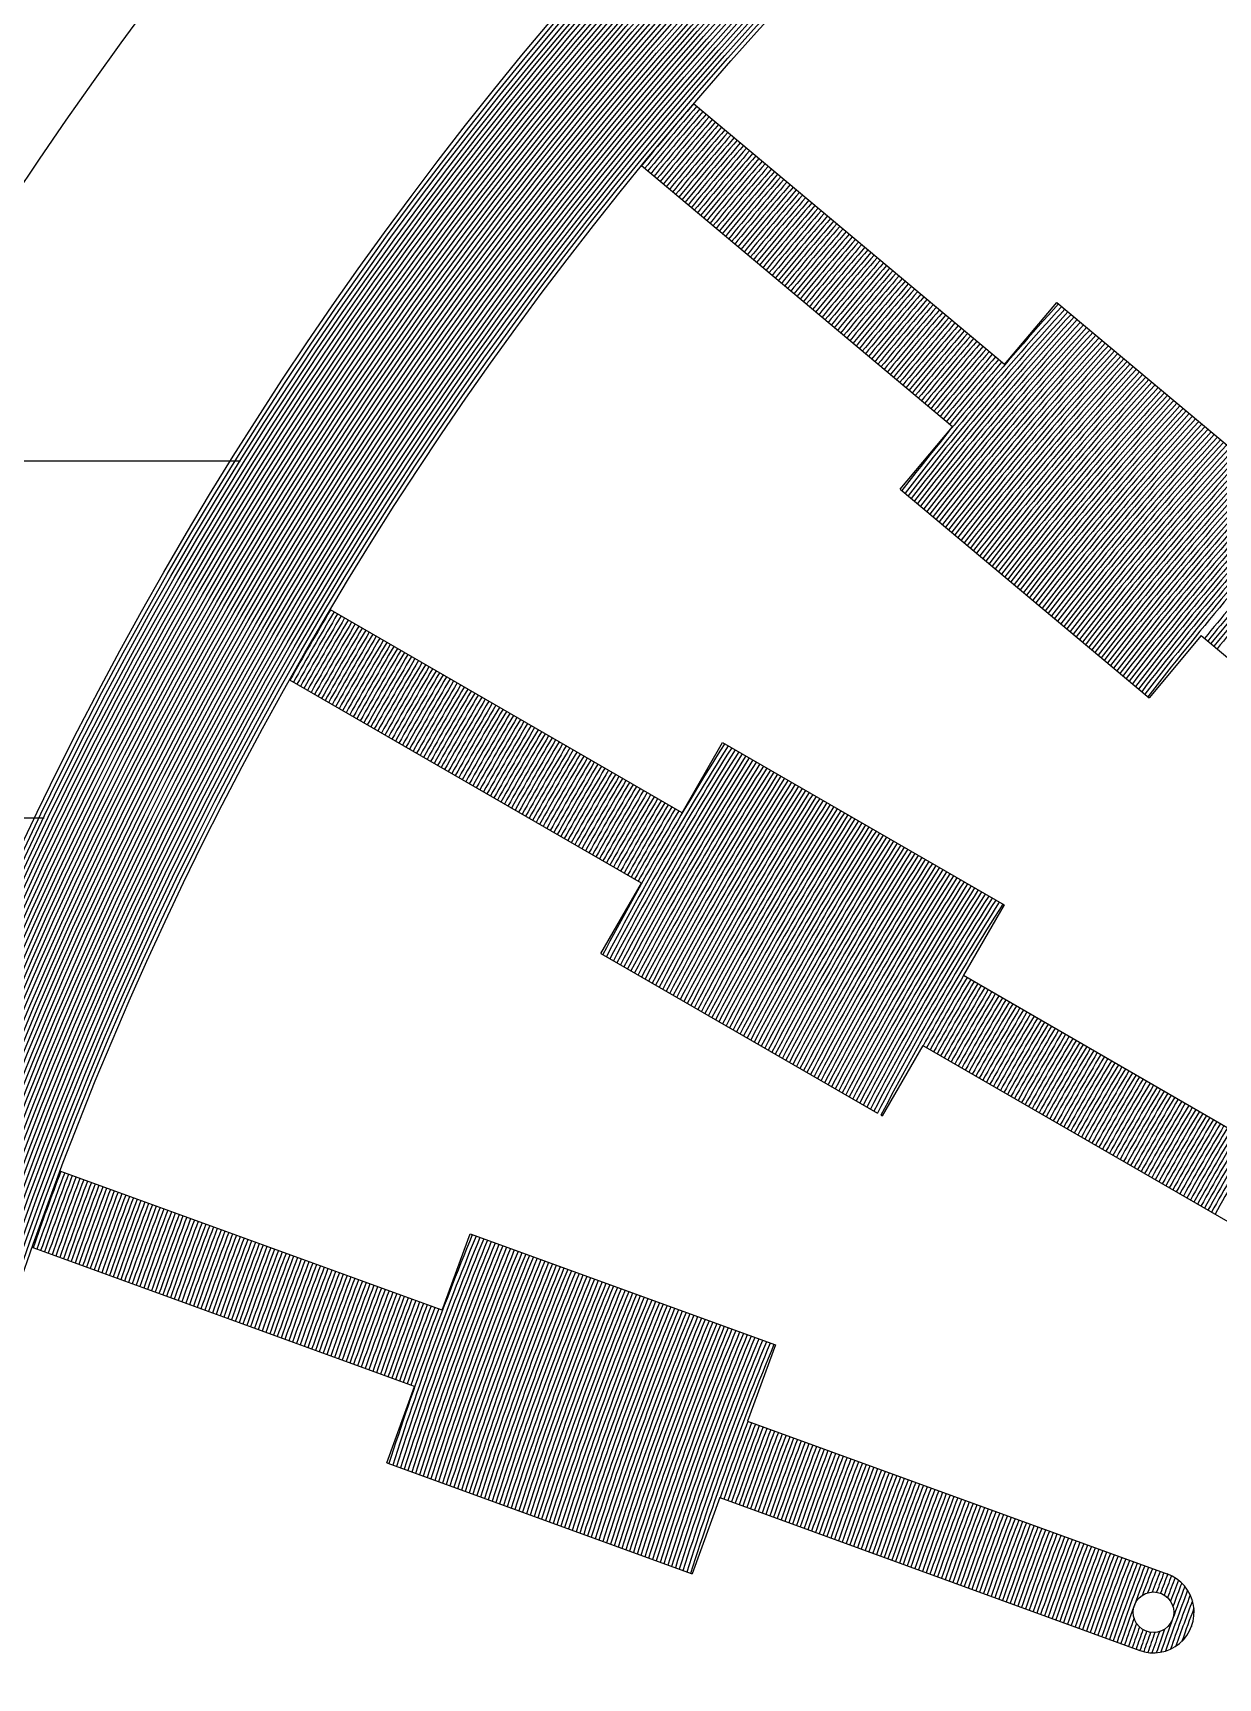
# Model space of a CAD drawing. Header units: millimetres. Extents: x 0 to 2404, y 0 to 1600.
# Drawn here: x 2312.82 to 2327.41, y 1494.01 to 1514.26 of the extents above; entities that cross this region are included whole.
import ezdxf

# ---------------------------------------------------------------- set-up
doc = ezdxf.new("R2010")
doc.units = ezdxf.units.MM

msp = doc.modelspace()

# ---------------------------------------------------------------- linework, layer by layer
for p, q in [((2324.779, 1510.181), (2320.951, 1513.393)), ((2324.136, 1509.415), (2320.308, 1512.627)), ((2324.779, 1510.181), (2325.422, 1510.947)), ((2325.422, 1510.947), (2328.486, 1508.376)), ((2323.493, 1508.649), (2324.136, 1509.415)), ((2323.493, 1508.649), (2326.558, 1506.078)), ((2320.808, 1504.662), (2316.481, 1507.161)), ((2327.2, 1506.844), (2326.558, 1506.078)), ((2327.2, 1506.844), (2331.417, 1503.306)), ((2320.308, 1503.796), (2315.981, 1506.295)), ((2320.808, 1504.662), (2321.308, 1505.528)), ((2321.308, 1505.528), (2324.772, 1503.528)), ((2319.808, 1502.93), (2320.308, 1503.796)), ((2324.772, 1503.528), (2324.272, 1502.662)), ((2319.808, 1502.93), (2323.214, 1500.964)), ((2324.272, 1502.662), (2330.339, 1499.16)), ((2323.772, 1501.796), (2323.272, 1500.93)), ((2323.772, 1501.796), (2329.839, 1498.294)), ((2323.257, 1500.939), (2323.272, 1500.93)), ((2317.856, 1498.538), (2313.161, 1500.247)), ((2317.856, 1498.538), (2318.198, 1499.478)), ((2318.198, 1499.478), (2321.957, 1498.11)), ((2317.514, 1497.598), (2312.819, 1499.307)), ((2321.957, 1498.11), (2321.615, 1497.17)), ((2317.172, 1496.659), (2317.514, 1497.598)), ((2321.615, 1497.17), (2326.787, 1495.287)), ((2317.172, 1496.659), (2320.931, 1495.291)), ((2321.273, 1496.23), (2320.931, 1495.291)), ((2321.273, 1496.23), (2326.445, 1494.348))]:
    msp.add_line(p, q)
at = {"linetype": 'Continuous'}
for p, q in [((2310.618, 1508.997), (2315.373, 1508.997)), ((2312.956, 1504.598), (2308.45, 1504.598))]:
    msp.add_line(p, q, dxfattribs=at)
for centre, radius in [((2354.333, 1484.729), 46), ((2354.333, 1484.729), 45.95), ((2354.333, 1484.729), 45.9), ((2354.333, 1484.729), 45.85), ((2354.333, 1484.729), 45.8), ((2354.333, 1484.729), 45.75), ((2354.333, 1484.729), 45.7), ((2354.333, 1484.729), 45.65), ((2354.333, 1484.729), 45.6), ((2354.333, 1484.729), 45.55), ((2354.333, 1484.729), 45.5), ((2354.333, 1484.729), 45.45), ((2354.333, 1484.729), 45.4), ((2354.333, 1484.729), 45.35), ((2354.333, 1484.729), 45.3), ((2354.333, 1484.729), 45.25), ((2354.333, 1484.729), 45.2), ((2354.333, 1484.729), 45.15), ((2354.333, 1484.729), 45.1), ((2354.333, 1484.729), 45.05), ((2354.333, 1484.729), 45), ((2354.333, 1484.729), 44.95), ((2354.333, 1484.729), 44.9), ((2354.333, 1484.729), 44.85), ((2354.333, 1484.729), 44.8), ((2354.333, 1484.729), 44.75), ((2354.333, 1484.729), 44.7), ((2354.333, 1484.729), 44.65), ((2354.333, 1484.729), 44.6), ((2354.333, 1484.729), 44.55), ((2354.333, 1484.729), 44.5), ((2354.333, 1484.729), 44.45), ((2354.333, 1484.729), 44.4), ((2354.333, 1484.729), 44.35), ((2354.333, 1484.729), 44.3), ((2354.333, 1484.729), 44.25), ((2354.333, 1484.729), 44.2), ((2354.333, 1484.729), 44.15), ((2354.333, 1484.729), 44.1), ((2354.333, 1484.729), 44.05), ((2354.333, 1484.729), 44), ((2354.333, 1484.729), 28), ((2354.333, 1484.729), 27.95), ((2354.333, 1484.729), 27.9), ((2354.333, 1484.729), 27.85), ((2354.333, 1484.729), 27.8), ((2354.333, 1484.729), 27.75), ((2354.333, 1484.729), 27.7), ((2354.333, 1484.729), 27.65), ((2354.333, 1484.729), 27.6), ((2354.333, 1484.729), 27.55), ((2354.333, 1484.729), 27.5), ((2354.333, 1484.729), 27.45), ((2354.333, 1484.729), 27.4), ((2354.333, 1484.729), 27.35), ((2354.333, 1484.729), 27.3), ((2354.333, 1484.729), 27.25), ((2354.333, 1484.729), 27.2), ((2354.333, 1484.729), 27.15), ((2354.333, 1484.729), 27.1), ((2354.333, 1484.729), 27.05), ((2354.333, 1484.729), 27), ((2354.333, 1484.729), 26.95), ((2326.612, 1494.819), 0.25)]:
    msp.add_circle(centre, radius)
for centre, radius, start, end in [((2354.333, 1484.729), 50, 95.7392, 84.2608), ((2354.333, 1484.729), 44, 139.3467, 140.6533), ((2354.333, 1484.729), 43.95, 139.3467, 140.6533), ((2354.333, 1484.729), 43.9, 139.3467, 140.6533), ((2354.333, 1484.729), 43.85, 139.3467, 140.6533), ((2354.333, 1484.729), 43.8, 139.3459, 140.6541), ((2354.333, 1484.729), 43.75, 139.3452, 140.6548), ((2354.333, 1484.729), 43.7, 139.3437, 140.6563), ((2354.333, 1484.729), 43.65, 139.3437, 140.6563), ((2354.333, 1484.729), 43.6, 139.3429, 140.6571), ((2354.333, 1484.729), 43.55, 139.3422, 140.6578), ((2354.333, 1484.729), 43.5, 139.3414, 140.6586), ((2354.333, 1484.729), 43.45, 139.3407, 140.6593), ((2354.333, 1484.729), 43.4, 139.3399, 140.6601), ((2354.333, 1484.729), 43.35, 139.3391, 140.6609), ((2354.333, 1484.729), 43.3, 139.3384, 140.6616), ((2354.333, 1484.729), 43.25, 139.3376, 140.6624), ((2354.333, 1484.729), 43.2, 139.3368, 140.6632), ((2354.333, 1484.729), 43.15, 139.3361, 140.6639), ((2354.333, 1484.729), 43.1, 139.3353, 140.6647), ((2354.333, 1484.729), 43.05, 139.3345, 140.6655), ((2354.333, 1484.729), 43, 139.3338, 140.6662), ((2354.333, 1484.729), 42.95, 139.333, 140.667), ((2354.333, 1484.729), 42.9, 139.3322, 140.6678), ((2354.333, 1484.729), 42.85, 139.3314, 140.6686), ((2354.333, 1484.729), 42.8, 139.3306, 140.6694), ((2354.333, 1484.729), 42.75, 139.3299, 140.6701), ((2354.333, 1484.729), 42.7, 139.3291, 140.6709), ((2354.333, 1484.729), 42.65, 139.3283, 140.6717), ((2354.333, 1484.729), 42.6, 139.3275, 140.6725), ((2354.333, 1484.729), 42.55, 139.3267, 140.6733), ((2354.333, 1484.729), 42.5, 139.3259, 140.6741), ((2354.333, 1484.729), 42.45, 139.3251, 140.6749), ((2354.333, 1484.729), 42.4, 139.3243, 140.6757), ((2354.333, 1484.729), 42.35, 139.3235, 140.6765), ((2354.333, 1484.729), 42.3, 139.3227, 140.6773), ((2354.333, 1484.729), 42.25, 139.3219, 140.6781), ((2354.333, 1484.729), 42.2, 139.3211, 140.6789), ((2354.333, 1484.729), 42.15, 139.3203, 140.6797), ((2354.333, 1484.729), 42.1, 139.3195, 140.6805), ((2354.333, 1484.729), 42.05, 139.3187, 140.6813), ((2354.333, 1484.729), 42, 139.3179, 140.6821), ((2354.333, 1484.729), 41.95, 139.3171, 140.6829), ((2354.333, 1484.729), 41.9, 139.3163, 140.6837), ((2354.333, 1484.729), 41.85, 139.3154, 140.6846), ((2354.333, 1484.729), 41.8, 139.3146, 140.6854), ((2354.333, 1484.729), 41.75, 139.3138, 140.6862), ((2354.333, 1484.729), 41.7, 139.313, 140.687), ((2354.333, 1484.729), 41.65, 139.3122, 140.6878), ((2354.333, 1484.729), 41.6, 139.3113, 140.6887), ((2354.333, 1484.729), 41.55, 139.3105, 140.6895), ((2354.333, 1484.729), 41.5, 139.3097, 140.6903), ((2354.333, 1484.729), 41.45, 139.3088, 140.6912), ((2354.333, 1484.729), 41.4, 139.308, 140.692), ((2354.333, 1484.729), 41.35, 139.3072, 140.6928), ((2354.333, 1484.729), 41.3, 139.3063, 140.6937), ((2354.333, 1484.729), 41.25, 139.3055, 140.6945), ((2354.333, 1484.729), 41.2, 139.3046, 140.6954), ((2354.333, 1484.729), 41.15, 139.3038, 140.6962), ((2354.333, 1484.729), 41.1, 139.303, 140.697), ((2354.333, 1484.729), 41.05, 139.3021, 140.6979), ((2354.333, 1484.729), 41, 139.3013, 140.6987), ((2354.333, 1484.729), 40.95, 139.3004, 140.6996), ((2354.333, 1484.729), 40.9, 139.2995, 140.7005), ((2354.333, 1484.729), 40.85, 139.2987, 140.7013), ((2354.333, 1484.729), 40.8, 139.2978, 140.7022), ((2354.333, 1484.729), 40.75, 139.297, 140.703), ((2354.333, 1484.729), 40.7, 139.2961, 140.7039), ((2354.333, 1484.729), 40.65, 139.2952, 140.7048), ((2354.333, 1484.729), 40.6, 139.2944, 140.7056), ((2354.333, 1484.729), 40.55, 139.2935, 140.7065), ((2354.333, 1484.729), 40.5, 139.2926, 140.7074), ((2354.333, 1484.729), 40.45, 139.2918, 140.7082), ((2354.333, 1484.729), 40.4, 139.2909, 140.7091), ((2354.333, 1484.729), 40.35, 139.29, 140.71), ((2354.333, 1484.729), 40.3, 139.2891, 140.7109), ((2354.333, 1484.729), 40.25, 139.2882, 140.7118), ((2354.333, 1484.729), 40.2, 139.2873, 140.7127), ((2354.333, 1484.729), 40.15, 139.2865, 140.7135), ((2354.333, 1484.729), 40.1, 139.2856, 140.7144), ((2354.333, 1484.729), 40.05, 139.2847, 140.7153), ((2354.333, 1484.729), 40, 139.2838, 140.7162), ((2354.333, 1484.729), 39.95, 139.2829, 140.7171), ((2354.333, 1484.729), 39.9, 139.282, 140.718), ((2354.333, 1484.729), 39, 137.7958, 142.2042), ((2354.333, 1484.729), 38.95, 137.7929, 142.2071), ((2354.333, 1484.729), 38.9, 137.7901, 142.2099), ((2354.333, 1484.729), 38.85, 137.7873, 142.2127), ((2354.333, 1484.729), 38.8, 137.7844, 142.2156), ((2354.333, 1484.729), 38.75, 137.7815, 142.2185), ((2354.333, 1484.729), 39.85, 139.2811, 140.7189), ((2354.333, 1484.729), 39.8, 139.2802, 140.7198), ((2354.333, 1484.729), 39.75, 139.2793, 140.7207), ((2354.333, 1484.729), 39.7, 139.2784, 140.7216), ((2354.333, 1484.729), 39.65, 139.2775, 140.7225), ((2354.333, 1484.729), 39.6, 139.2765, 140.7235), ((2354.333, 1484.729), 38.7, 137.7787, 142.2213), ((2354.333, 1484.729), 38.65, 137.7758, 142.2242), ((2354.333, 1484.729), 38.6, 137.7729, 142.2271), ((2354.333, 1484.729), 38.55, 137.77, 142.23), ((2354.333, 1484.729), 38.5, 137.7671, 142.2329), ((2354.333, 1484.729), 38.45, 137.7642, 142.2358), ((2354.333, 1484.729), 38.4, 137.7613, 142.2387), ((2354.333, 1484.729), 39.55, 139.2756, 140.7244), ((2354.333, 1484.729), 39.5, 139.2747, 140.7253), ((2354.333, 1484.729), 39.45, 139.2738, 140.7262), ((2354.333, 1484.729), 39.4, 139.2729, 140.7271), ((2354.333, 1484.729), 39.35, 139.272, 140.728), ((2354.333, 1484.729), 39.3, 139.271, 140.729), ((2354.333, 1484.729), 39.25, 139.2701, 140.7299), ((2354.333, 1484.729), 38.35, 137.7584, 142.2416), ((2354.333, 1484.729), 38.3, 137.7555, 142.2445), ((2354.333, 1484.729), 38.25, 137.7525, 142.2475), ((2354.333, 1484.729), 38.2, 137.7496, 142.2504), ((2354.333, 1484.729), 38.15, 137.7466, 142.2534), ((2354.333, 1484.729), 38.1, 137.7437, 142.2563), ((2354.333, 1484.729), 39.2, 139.2692, 140.7308), ((2354.333, 1484.729), 39.15, 139.2682, 140.7318), ((2354.333, 1484.729), 39.1, 139.2673, 140.7327), ((2354.333, 1484.729), 39.05, 139.2664, 140.7336), ((2354.333, 1484.729), 38.05, 137.7407, 142.2593), ((2354.333, 1484.729), 38, 137.7377, 142.2623), ((2354.333, 1484.729), 37.95, 137.7348, 142.2652), ((2354.333, 1484.729), 37.9, 137.7318, 142.2682), ((2354.333, 1484.729), 37.85, 137.7288, 142.2712), ((2354.333, 1484.729), 37.8, 137.7258, 142.2742), ((2354.333, 1484.729), 37.75, 137.7227, 142.2773), ((2354.333, 1484.729), 37.7, 137.7197, 142.2803), ((2354.333, 1484.729), 37.65, 137.7167, 142.2833), ((2354.333, 1484.729), 37.6, 137.7137, 142.2863), ((2354.333, 1484.729), 37.55, 137.7106, 142.2894), ((2354.333, 1484.729), 37.5, 137.7076, 142.2924), ((2354.333, 1484.729), 37.45, 137.7045, 142.2955), ((2354.333, 1484.729), 37.4, 137.7014, 142.2986), ((2354.333, 1484.729), 37.35, 137.6983, 142.3017), ((2354.333, 1484.729), 37.3, 137.6953, 142.3047), ((2354.333, 1484.729), 37.25, 137.6922, 142.3078), ((2354.333, 1484.729), 37.2, 137.6891, 142.3109), ((2354.333, 1484.729), 37.15, 137.6859, 142.3141), ((2354.333, 1484.729), 37.1, 137.6828, 142.3172), ((2354.333, 1484.729), 37.05, 137.6797, 142.3203), ((2354.333, 1484.729), 37, 137.6766, 142.3234), ((2354.333, 1484.729), 36.95, 137.6734, 142.3266), ((2354.333, 1484.729), 36.9, 137.6703, 142.3297), ((2354.333, 1484.729), 36.85, 137.6671, 142.3329), ((2354.333, 1484.729), 36.8, 137.6639, 142.3361), ((2354.333, 1484.729), 36.75, 137.6607, 142.3393), ((2354.333, 1484.729), 36.7, 137.6576, 142.3424), ((2354.333, 1484.729), 36.65, 137.6544, 142.3456), ((2354.333, 1484.729), 36.6, 137.6512, 142.3488), ((2354.333, 1484.729), 36.55, 137.6479, 142.3521), ((2354.333, 1484.729), 36.5, 137.6447, 142.3553), ((2354.333, 1484.729), 36.45, 137.6415, 142.3585), ((2354.333, 1484.729), 36.4, 137.6382, 142.3618), ((2354.333, 1484.729), 36.35, 137.635, 142.365), ((2354.333, 1484.729), 36.3, 137.6317, 142.3683), ((2354.333, 1484.729), 36.25, 137.6285, 142.3715), ((2354.333, 1484.729), 36.2, 137.6252, 142.3748), ((2354.333, 1484.729), 36.15, 137.6219, 142.3781), ((2354.333, 1484.729), 36.1, 137.6186, 142.3814), ((2354.333, 1484.729), 36.05, 137.6153, 142.3847), ((2354.333, 1484.729), 36, 137.612, 142.388), ((2354.333, 1484.729), 35.95, 137.6087, 142.3913), ((2354.333, 1484.729), 35.9, 137.6053, 142.3947), ((2354.333, 1484.729), 35.85, 137.602, 142.398), ((2354.333, 1484.729), 35.8, 137.5986, 142.4014), ((2354.333, 1484.729), 35.75, 137.5953, 142.4047), ((2354.333, 1484.729), 35.7, 137.5919, 142.4081), ((2354.333, 1484.729), 35.65, 137.5885, 142.4115), ((2354.333, 1484.729), 35.6, 137.5851, 142.4149), ((2354.333, 1484.729), 35.55, 137.5817, 142.4183), ((2354.333, 1484.729), 35.5, 137.5783, 142.4217), ((2354.333, 1484.729), 35.45, 137.5749, 142.4251), ((2354.333, 1484.729), 35.4, 137.5715, 142.4285), ((2354.333, 1484.729), 35.35, 137.568, 142.432), ((2354.333, 1484.729), 35.3, 137.5646, 142.4354), ((2354.333, 1484.729), 35.25, 137.5611, 142.4389), ((2354.333, 1484.729), 35.2, 137.5577, 142.4423), ((2354.333, 1484.729), 35.15, 137.5542, 142.4458), ((2354.333, 1484.729), 35.1, 137.5507, 142.4493), ((2354.333, 1484.729), 35.05, 137.5472, 142.4528), ((2354.333, 1484.729), 34.95, 139.1803, 140.8197), ((2354.333, 1484.729), 34.9, 139.1791, 140.8209), ((2354.333, 1484.729), 34.85, 139.1779, 140.8221), ((2354.333, 1484.729), 34.8, 139.1768, 140.8232), ((2354.333, 1484.729), 34.75, 139.1756, 140.8244), ((2354.333, 1484.729), 44, 149.3474, 150.6518), ((2354.333, 1484.729), 43.95, 149.3474, 150.6518), ((2354.333, 1484.729), 43.9, 149.3474, 150.6526), ((2354.333, 1484.729), 43.85, 149.3452, 150.6548), ((2354.333, 1484.729), 43.8, 149.3452, 150.6548), ((2354.333, 1484.729), 43.75, 149.3452, 150.6548), ((2354.333, 1484.729), 43.7, 149.3444, 150.6556), ((2354.333, 1484.729), 43.65, 149.3414, 150.6586), ((2354.333, 1484.729), 43.6, 149.3414, 150.6586), ((2354.333, 1484.729), 43.55, 149.3414, 150.6586), ((2354.333, 1484.729), 43.5, 149.3414, 150.6586), ((2354.333, 1484.729), 43.45, 149.3376, 150.6624), ((2354.333, 1484.729), 43.4, 149.3376, 150.6624), ((2354.333, 1484.729), 43.35, 149.3376, 150.6624), ((2354.333, 1484.729), 43.3, 149.3376, 150.6624), ((2354.333, 1484.729), 43.25, 149.3376, 150.6624), ((2354.333, 1484.729), 43.2, 149.3368, 150.6632), ((2354.333, 1484.729), 43.15, 149.3361, 150.6639), ((2354.333, 1484.729), 43.1, 149.3353, 150.6647), ((2354.333, 1484.729), 43.05, 149.3345, 150.6655), ((2354.333, 1484.729), 43, 149.3338, 150.6662), ((2354.333, 1484.729), 42.95, 149.333, 150.667), ((2354.333, 1484.729), 42.9, 149.3322, 150.6678), ((2354.333, 1484.729), 42.85, 149.3314, 150.6686), ((2354.333, 1484.729), 42.8, 149.3306, 150.6694), ((2354.333, 1484.729), 42.75, 149.3299, 150.6701), ((2354.333, 1484.729), 42.7, 149.3291, 150.6709), ((2354.333, 1484.729), 42.65, 149.3283, 150.6717), ((2354.333, 1484.729), 42.6, 149.3275, 150.6725), ((2354.333, 1484.729), 42.55, 149.3267, 150.6733), ((2354.333, 1484.729), 42.5, 149.3259, 150.6741), ((2354.333, 1484.729), 42.45, 149.3251, 150.6749), ((2354.333, 1484.729), 42.4, 149.3243, 150.6757), ((2354.333, 1484.729), 42.35, 149.3235, 150.6765), ((2354.333, 1484.729), 42.3, 149.3227, 150.6773), ((2354.333, 1484.729), 42.25, 149.3219, 150.6781), ((2354.333, 1484.729), 42.2, 149.3211, 150.6789), ((2354.333, 1484.729), 42.15, 149.3203, 150.6797), ((2354.333, 1484.729), 42.1, 149.3195, 150.6805), ((2354.333, 1484.729), 42.05, 149.3187, 150.6813), ((2354.333, 1484.729), 42, 149.3179, 150.6821), ((2354.333, 1484.729), 41.95, 149.3171, 150.6829), ((2354.333, 1484.729), 41.9, 149.3163, 150.6837), ((2354.333, 1484.729), 41.85, 149.3154, 150.6846), ((2354.333, 1484.729), 41.8, 149.3146, 150.6854), ((2354.333, 1484.729), 41.75, 149.3138, 150.6862), ((2354.333, 1484.729), 41.7, 149.313, 150.687), ((2354.333, 1484.729), 41.65, 149.3122, 150.6878), ((2354.333, 1484.729), 41.6, 149.3113, 150.6887), ((2354.333, 1484.729), 41.55, 149.3105, 150.6895), ((2354.333, 1484.729), 41.5, 149.3097, 150.6903), ((2354.333, 1484.729), 41.45, 149.3088, 150.6912), ((2354.333, 1484.729), 41.4, 149.308, 150.692), ((2354.333, 1484.729), 41.35, 149.3072, 150.6928), ((2354.333, 1484.729), 41.3, 149.3063, 150.6937), ((2354.333, 1484.729), 41.25, 149.3055, 150.6945), ((2354.333, 1484.729), 41.2, 149.3046, 150.6954), ((2354.333, 1484.729), 41.15, 149.3038, 150.6962), ((2354.333, 1484.729), 41.1, 149.303, 150.697), ((2354.333, 1484.729), 41.05, 149.3021, 150.6979), ((2354.333, 1484.729), 41, 149.3013, 150.6987), ((2354.333, 1484.729), 40.95, 149.3004, 150.6996), ((2354.333, 1484.729), 40.9, 149.2995, 150.7005), ((2354.333, 1484.729), 40.85, 149.2987, 150.7013), ((2354.333, 1484.729), 40.8, 149.2978, 150.7022), ((2354.333, 1484.729), 40.75, 149.297, 150.703), ((2354.333, 1484.729), 40.7, 149.2961, 150.7039), ((2354.333, 1484.729), 40.65, 149.2952, 150.7048), ((2354.333, 1484.729), 39, 147.7958, 152.2042), ((2354.333, 1484.729), 38.95, 147.7929, 152.2071), ((2354.333, 1484.729), 40.6, 149.2944, 150.7056), ((2354.333, 1484.729), 40.55, 149.2935, 150.7065), ((2354.333, 1484.729), 40.5, 149.2926, 150.7074), ((2354.333, 1484.729), 40.45, 149.2918, 150.7082), ((2354.333, 1484.729), 40.4, 149.2909, 150.7091), ((2354.333, 1484.729), 40.35, 149.29, 150.71), ((2354.333, 1484.729), 40.3, 149.2891, 150.7109), ((2354.333, 1484.729), 40.25, 149.2882, 150.7118), ((2354.333, 1484.729), 38.9, 147.7901, 152.2099), ((2354.333, 1484.729), 38.85, 147.7873, 152.2127), ((2354.333, 1484.729), 38.8, 147.7844, 152.2156), ((2354.333, 1484.729), 38.75, 147.7815, 152.2185), ((2354.333, 1484.729), 38.7, 147.7787, 152.2213), ((2354.333, 1484.729), 38.65, 147.7758, 152.2242), ((2354.333, 1484.729), 38.6, 147.7729, 152.2271), ((2354.333, 1484.729), 38.55, 147.77, 152.23), ((2354.333, 1484.729), 40.2, 149.2873, 150.7127), ((2354.333, 1484.729), 40.15, 149.2865, 150.7135), ((2354.333, 1484.729), 40.1, 149.2856, 150.7144), ((2354.333, 1484.729), 40.05, 149.2847, 150.7153), ((2354.333, 1484.729), 40, 149.2838, 150.7162), ((2354.333, 1484.729), 39.95, 149.2829, 150.7171), ((2354.333, 1484.729), 39.9, 149.282, 150.718), ((2354.333, 1484.729), 39.85, 149.2811, 150.7189), ((2354.333, 1484.729), 38.5, 147.7671, 152.2329), ((2354.333, 1484.729), 38.45, 147.7642, 152.2358), ((2354.333, 1484.729), 38.4, 147.7613, 152.2387), ((2354.333, 1484.729), 38.35, 147.7584, 152.2416), ((2354.333, 1484.729), 38.3, 147.7555, 152.2445), ((2354.333, 1484.729), 38.25, 147.7525, 152.2475), ((2354.333, 1484.729), 38.2, 147.7496, 152.2504), ((2354.333, 1484.729), 38.15, 147.7466, 152.2534), ((2354.333, 1484.729), 39.8, 149.2802, 150.7198), ((2354.333, 1484.729), 39.75, 149.2793, 150.7207), ((2354.333, 1484.729), 39.7, 149.2784, 150.7216), ((2354.333, 1484.729), 39.65, 149.2775, 150.7225), ((2354.333, 1484.729), 39.6, 149.2765, 150.7235), ((2354.333, 1484.729), 39.55, 149.2756, 150.7244), ((2354.333, 1484.729), 39.5, 149.2747, 150.7253), ((2354.333, 1484.729), 39.45, 149.2738, 150.7262), ((2354.333, 1484.729), 38.1, 147.7437, 152.2563), ((2354.333, 1484.729), 38.05, 147.7407, 152.2593), ((2354.333, 1484.729), 38, 147.7377, 152.2623), ((2354.333, 1484.729), 37.95, 147.7348, 152.2652), ((2354.333, 1484.729), 37.9, 147.7318, 152.2682), ((2354.333, 1484.729), 37.85, 147.7288, 152.2712), ((2354.333, 1484.729), 37.8, 147.7258, 152.2742), ((2354.333, 1484.729), 37.75, 147.7227, 152.2773), ((2354.333, 1484.729), 39.4, 149.2729, 150.7271), ((2354.333, 1484.729), 39.35, 149.272, 150.728), ((2354.333, 1484.729), 39.3, 149.271, 150.729), ((2354.333, 1484.729), 39.25, 149.2701, 150.7299), ((2354.333, 1484.729), 39.2, 149.2692, 150.7308), ((2354.333, 1484.729), 39.15, 149.2682, 150.7318), ((2354.333, 1484.729), 39.1, 149.2673, 150.7327), ((2354.333, 1484.729), 39.05, 149.2664, 150.7336), ((2354.333, 1484.729), 37.7, 147.7197, 152.2803), ((2354.333, 1484.729), 37.65, 147.7167, 152.2833), ((2354.333, 1484.729), 37.6, 147.7137, 152.2863), ((2354.333, 1484.729), 37.55, 147.7106, 152.2894), ((2354.333, 1484.729), 37.5, 147.7076, 152.2924), ((2354.333, 1484.729), 37.45, 147.7045, 152.2955), ((2354.333, 1484.729), 37.4, 147.7014, 152.2986), ((2354.333, 1484.729), 37.35, 147.6983, 152.3017), ((2354.333, 1484.729), 37.3, 147.6953, 152.3047), ((2354.333, 1484.729), 37.25, 147.6922, 152.3078), ((2354.333, 1484.729), 37.2, 147.6891, 152.3109), ((2354.333, 1484.729), 37.15, 147.6859, 152.3141), ((2354.333, 1484.729), 37.1, 147.6828, 152.3172), ((2354.333, 1484.729), 37.05, 147.6797, 152.3203), ((2354.333, 1484.729), 37, 147.6766, 152.3234), ((2354.333, 1484.729), 36.95, 147.6734, 152.3266), ((2354.333, 1484.729), 36.9, 147.6703, 152.3297), ((2354.333, 1484.729), 36.85, 147.6671, 152.3329), ((2354.333, 1484.729), 36.8, 147.6639, 152.3361), ((2354.333, 1484.729), 36.75, 147.6607, 152.3393), ((2354.333, 1484.729), 36.7, 147.6576, 152.3424), ((2354.333, 1484.729), 36.65, 147.6544, 152.3456), ((2354.333, 1484.729), 36.6, 147.6512, 152.3488), ((2354.333, 1484.729), 36.55, 147.6479, 152.3521), ((2354.333, 1484.729), 36.5, 147.6447, 152.3553), ((2354.333, 1484.729), 36.45, 147.6415, 152.3585), ((2354.333, 1484.729), 36.4, 147.6382, 152.3618), ((2354.333, 1484.729), 36.35, 147.635, 152.365), ((2354.333, 1484.729), 36.3, 147.6317, 152.3683), ((2354.333, 1484.729), 36.25, 147.6285, 152.3715), ((2354.333, 1484.729), 36.2, 147.6252, 152.3748), ((2354.333, 1484.729), 36.15, 147.6219, 152.3781), ((2354.333, 1484.729), 36.1, 147.6186, 152.3814), ((2354.333, 1484.729), 36.05, 147.6153, 152.3847), ((2354.333, 1484.729), 36, 147.612, 152.388), ((2354.333, 1484.729), 35.95, 147.6087, 152.3913), ((2354.333, 1484.729), 35.9, 147.6053, 152.3947), ((2354.333, 1484.729), 35.85, 147.602, 152.398), ((2354.333, 1484.729), 35.8, 147.5986, 152.4014), ((2354.333, 1484.729), 35.75, 147.5953, 152.4047), ((2354.333, 1484.729), 35.7, 147.5919, 152.4081), ((2354.333, 1484.729), 35.65, 147.5885, 152.4115), ((2354.333, 1484.729), 35.6, 147.5851, 152.4149), ((2354.333, 1484.729), 35.55, 147.5817, 152.4183), ((2354.333, 1484.729), 35.5, 147.5783, 152.4217), ((2354.333, 1484.729), 35.45, 147.5749, 152.4251), ((2354.333, 1484.729), 35.4, 147.5715, 152.4285), ((2354.333, 1484.729), 35.35, 147.568, 152.432), ((2354.333, 1484.729), 35.3, 147.5646, 152.4354), ((2354.333, 1484.729), 35.25, 147.5611, 152.4389), ((2354.333, 1484.729), 35.2, 147.5577, 152.4423), ((2354.333, 1484.729), 35.15, 147.5542, 152.4458), ((2354.333, 1484.729), 35.1, 147.5507, 152.4493), ((2354.333, 1484.729), 35.05, 147.5472, 152.4528), ((2354.333, 1484.729), 35, 149.1815, 150.8185), ((2354.333, 1484.729), 34.95, 149.1803, 150.8197), ((2354.333, 1484.729), 34.9, 149.1791, 150.8209), ((2354.333, 1484.729), 34.85, 149.1779, 150.8221), ((2354.333, 1484.729), 34.8, 149.1768, 150.8232), ((2354.333, 1484.729), 34.75, 149.1756, 150.8244), ((2354.333, 1484.729), 34.7, 149.1744, 150.8256), ((2354.333, 1484.729), 34.65, 149.1732, 150.8268), ((2354.333, 1484.729), 34.6, 149.172, 150.828), ((2354.333, 1484.729), 34.55, 149.1708, 150.8292), ((2354.333, 1484.729), 34.5, 149.1696, 150.8304), ((2354.333, 1484.729), 34.45, 149.1684, 150.8316), ((2354.333, 1484.729), 34.4, 149.1672, 150.8328), ((2354.333, 1484.729), 34.35, 149.166, 150.834), ((2354.333, 1484.729), 34.3, 149.1648, 150.8352), ((2354.333, 1484.729), 34.25, 149.1635, 150.8365), ((2354.333, 1484.729), 34.2, 149.1623, 150.8377), ((2354.333, 1484.729), 34.15, 149.1611, 150.8389), ((2354.333, 1484.729), 34.1, 149.1599, 150.8401), ((2354.333, 1484.729), 34.05, 149.1586, 150.8414), ((2354.333, 1484.729), 34, 149.1574, 150.8426), ((2354.333, 1484.729), 33.95, 149.1561, 150.8439), ((2354.333, 1484.729), 33.9, 149.1549, 150.8451), ((2354.333, 1484.729), 33.85, 149.1537, 150.8463), ((2354.333, 1484.729), 33.8, 149.1524, 150.8476), ((2354.333, 1484.729), 33.75, 149.1511, 150.8489), ((2354.333, 1484.729), 33.7, 149.1499, 150.8501), ((2354.333, 1484.729), 33.65, 149.1486, 150.8514), ((2354.333, 1484.729), 33.6, 149.1474, 150.8526), ((2354.333, 1484.729), 33.55, 149.1461, 150.8539), ((2354.333, 1484.729), 33.5, 149.1448, 150.8552), ((2354.333, 1484.729), 33.45, 149.1435, 150.8565), ((2354.333, 1484.729), 33.4, 149.1422, 150.8578), ((2354.333, 1484.729), 33.35, 149.141, 150.859), ((2354.333, 1484.729), 33.3, 149.1397, 150.8603), ((2354.333, 1484.729), 33.25, 149.1384, 150.8616), ((2354.333, 1484.729), 33.2, 149.1371, 150.8629), ((2354.333, 1484.729), 33.15, 149.1358, 150.8642), ((2354.333, 1484.729), 33.1, 149.1345, 150.8655), ((2354.333, 1484.729), 33.05, 149.1332, 150.8668), ((2354.333, 1484.729), 33, 149.1318, 150.8682), ((2354.333, 1484.729), 32.95, 149.1305, 150.8695), ((2354.333, 1484.729), 32.9, 149.1292, 150.8708), ((2354.333, 1484.729), 32.85, 149.1279, 150.8721), ((2354.333, 1484.729), 32.8, 149.1266, 150.8734), ((2354.333, 1484.729), 32.75, 149.1252, 150.8748), ((2354.333, 1484.729), 32.7, 149.1239, 150.8761), ((2354.333, 1484.729), 32.65, 149.1225, 150.8775), ((2354.333, 1484.729), 32.6, 149.1212, 150.8788), ((2354.333, 1484.729), 32.55, 149.1198, 150.8802), ((2354.333, 1484.729), 32.5, 149.1185, 150.8815), ((2354.333, 1484.729), 32.45, 149.1171, 150.8829), ((2354.333, 1484.729), 32.4, 149.1158, 150.8842), ((2354.333, 1484.729), 32.35, 149.1144, 150.8856), ((2354.333, 1484.729), 32.3, 149.113, 150.887), ((2354.333, 1484.729), 32.25, 149.1117, 150.8883), ((2354.333, 1484.729), 32.2, 149.1103, 150.8897), ((2354.333, 1484.729), 32.15, 149.1089, 150.8911), ((2354.333, 1484.729), 32.1, 149.1075, 150.8925), ((2354.333, 1484.729), 32.05, 149.1061, 150.8939), ((2354.333, 1484.729), 32, 149.1047, 150.8953), ((2354.333, 1484.729), 31.95, 149.1033, 150.8967), ((2354.333, 1484.729), 31.9, 149.1019, 150.8981), ((2354.333, 1484.729), 31.85, 149.1005, 150.8995), ((2354.333, 1484.729), 31.8, 149.0991, 150.9009), ((2354.333, 1484.729), 31.75, 149.0977, 150.9023), ((2354.333, 1484.729), 31.7, 149.0962, 150.9038), ((2354.333, 1484.729), 31.65, 149.0948, 150.9052), ((2354.333, 1484.729), 31.6, 149.0934, 150.9066), ((2354.333, 1484.729), 31.55, 149.0919, 150.9081), ((2354.333, 1484.729), 31.5, 149.0905, 150.9095), ((2354.333, 1484.729), 31.45, 149.0891, 150.9109), ((2354.333, 1484.729), 31.4, 149.0876, 150.9124), ((2354.333, 1484.729), 31.35, 149.0862, 150.9138), ((2354.333, 1484.729), 31.3, 149.0847, 150.9153), ((2354.333, 1484.729), 31.25, 149.0832, 150.9168), ((2354.333, 1484.729), 31.2, 149.0818, 150.9182), ((2354.333, 1484.729), 31.15, 149.0803, 150.9197), ((2354.333, 1484.729), 31.1, 149.0788, 150.9212), ((2354.333, 1484.729), 31.05, 149.0773, 150.9227), ((2354.333, 1484.729), 31, 149.0758, 150.9242), ((2354.333, 1484.729), 30.95, 149.0743, 150.9257), ((2354.333, 1484.729), 30.9, 149.0728, 150.9272), ((2354.333, 1484.729), 30.85, 149.0713, 150.9287), ((2354.333, 1484.729), 44, 159.3467, 160.6533), ((2354.333, 1484.729), 43.95, 159.3467, 160.6533), ((2354.333, 1484.729), 43.9, 159.3467, 160.6533), ((2354.333, 1484.729), 43.85, 159.3467, 160.6533), ((2354.333, 1484.729), 43.8, 159.3459, 160.6541), ((2354.333, 1484.729), 43.75, 159.3452, 160.6548), ((2354.333, 1484.729), 43.7, 159.3437, 160.6563), ((2354.333, 1484.729), 43.65, 159.3437, 160.6563), ((2354.333, 1484.729), 43.6, 159.3429, 160.6571), ((2354.333, 1484.729), 43.55, 159.3422, 160.6578), ((2354.333, 1484.729), 43.5, 159.3414, 160.6586), ((2354.333, 1484.729), 43.45, 159.3407, 160.6593), ((2354.333, 1484.729), 43.4, 159.3399, 160.6601), ((2354.333, 1484.729), 43.35, 159.3391, 160.6609), ((2354.333, 1484.729), 43.3, 159.3384, 160.6616), ((2354.333, 1484.729), 43.25, 159.3376, 160.6624), ((2354.333, 1484.729), 43.2, 159.3368, 160.6632), ((2354.333, 1484.729), 43.15, 159.3361, 160.6639), ((2354.333, 1484.729), 43.1, 159.3353, 160.6647), ((2354.333, 1484.729), 43.05, 159.3345, 160.6655), ((2354.333, 1484.729), 43, 159.3338, 160.6662), ((2354.333, 1484.729), 42.95, 159.333, 160.667), ((2354.333, 1484.729), 42.9, 159.3322, 160.6678), ((2354.333, 1484.729), 42.85, 159.3314, 160.6686), ((2354.333, 1484.729), 42.8, 159.3306, 160.6694), ((2354.333, 1484.729), 42.75, 159.3299, 160.6701), ((2354.333, 1484.729), 42.7, 159.3291, 160.6709), ((2354.333, 1484.729), 42.65, 159.3283, 160.6717), ((2354.333, 1484.729), 42.6, 159.3275, 160.6725), ((2354.333, 1484.729), 42.55, 159.3267, 160.6733), ((2354.333, 1484.729), 42.5, 159.3259, 160.6741), ((2354.333, 1484.729), 42.45, 159.3251, 160.6749), ((2354.333, 1484.729), 42.4, 159.3243, 160.6757), ((2354.333, 1484.729), 42.35, 159.3235, 160.6765), ((2354.333, 1484.729), 42.3, 159.3227, 160.6773), ((2354.333, 1484.729), 42.25, 159.3219, 160.6781), ((2354.333, 1484.729), 42.2, 159.3211, 160.6789), ((2354.333, 1484.729), 42.15, 159.3203, 160.6797), ((2354.333, 1484.729), 42.1, 159.3195, 160.6805), ((2354.333, 1484.729), 42.05, 159.3187, 160.6813), ((2354.333, 1484.729), 42, 159.3179, 160.6821), ((2354.333, 1484.729), 41.95, 159.3171, 160.6829), ((2354.333, 1484.729), 41.9, 159.3163, 160.6837), ((2354.333, 1484.729), 41.85, 159.3154, 160.6846), ((2354.333, 1484.729), 41.8, 159.3146, 160.6854), ((2354.333, 1484.729), 41.75, 159.3138, 160.6862), ((2354.333, 1484.729), 41.7, 159.313, 160.687), ((2354.333, 1484.729), 41.65, 159.3122, 160.6878), ((2354.333, 1484.729), 41.6, 159.3113, 160.6887), ((2354.333, 1484.729), 41.55, 159.3105, 160.6895), ((2354.333, 1484.729), 39, 157.7958, 162.2042), ((2354.333, 1484.729), 38.95, 157.7929, 162.2071), ((2354.333, 1484.729), 38.9, 157.7901, 162.2099), ((2354.333, 1484.729), 38.85, 157.7873, 162.2127), ((2354.333, 1484.729), 38.8, 157.7844, 162.2156), ((2354.333, 1484.729), 41.5, 159.3097, 160.6903), ((2354.333, 1484.729), 41.45, 159.3088, 160.6912), ((2354.333, 1484.729), 41.4, 159.308, 160.692), ((2354.333, 1484.729), 41.35, 159.3072, 160.6928), ((2354.333, 1484.729), 41.3, 159.3063, 160.6937), ((2354.333, 1484.729), 41.25, 159.3055, 160.6945), ((2354.333, 1484.729), 41.2, 159.3046, 160.6954), ((2354.333, 1484.729), 41.15, 159.3038, 160.6962), ((2354.333, 1484.729), 41.1, 159.303, 160.697), ((2354.333, 1484.729), 41.05, 159.3021, 160.6979), ((2354.333, 1484.729), 41, 159.3013, 160.6987), ((2354.333, 1484.729), 40.95, 159.3004, 160.6996), ((2354.333, 1484.729), 38.75, 157.7815, 162.2185), ((2354.333, 1484.729), 38.7, 157.7787, 162.2213), ((2354.333, 1484.729), 38.65, 157.7758, 162.2242), ((2354.333, 1484.729), 38.6, 157.7729, 162.2271), ((2354.333, 1484.729), 38.55, 157.77, 162.23), ((2354.333, 1484.729), 38.5, 157.7671, 162.2329), ((2354.333, 1484.729), 38.45, 157.7642, 162.2358), ((2354.333, 1484.729), 38.4, 157.7613, 162.2387), ((2354.333, 1484.729), 38.35, 157.7584, 162.2416), ((2354.333, 1484.729), 38.3, 157.7555, 162.2445), ((2354.333, 1484.729), 38.25, 157.7525, 162.2475), ((2354.333, 1484.729), 38.2, 157.7496, 162.2504), ((2354.333, 1484.729), 40.9, 159.2995, 160.7005), ((2354.333, 1484.729), 40.85, 159.2987, 160.7013), ((2354.333, 1484.729), 40.8, 159.2978, 160.7022), ((2354.333, 1484.729), 40.75, 159.297, 160.703), ((2354.333, 1484.729), 40.7, 159.2961, 160.7039), ((2354.333, 1484.729), 40.65, 159.2952, 160.7048), ((2354.333, 1484.729), 40.6, 159.2944, 160.7056), ((2354.333, 1484.729), 40.55, 159.2935, 160.7065), ((2354.333, 1484.729), 40.5, 159.2926, 160.7074), ((2354.333, 1484.729), 40.45, 159.2918, 160.7082), ((2354.333, 1484.729), 40.4, 159.2909, 160.7091), ((2354.333, 1484.729), 40.35, 159.29, 160.71), ((2354.333, 1484.729), 38.15, 157.7466, 162.2534), ((2354.333, 1484.729), 38.1, 157.7437, 162.2563), ((2354.333, 1484.729), 38.05, 157.7407, 162.2593), ((2354.333, 1484.729), 38, 157.7377, 162.2623), ((2354.333, 1484.729), 37.95, 157.7348, 162.2652), ((2354.333, 1484.729), 37.9, 157.7318, 162.2682), ((2354.333, 1484.729), 37.85, 157.7288, 162.2712), ((2354.333, 1484.729), 37.8, 157.7258, 162.2742), ((2354.333, 1484.729), 37.75, 157.7227, 162.2773), ((2354.333, 1484.729), 37.7, 157.7197, 162.2803), ((2354.333, 1484.729), 37.65, 157.7167, 162.2833), ((2354.333, 1484.729), 40.3, 159.2891, 160.7109), ((2354.333, 1484.729), 40.25, 159.2882, 160.7118), ((2354.333, 1484.729), 40.2, 159.2873, 160.7127), ((2354.333, 1484.729), 40.15, 159.2865, 160.7135), ((2354.333, 1484.729), 40.1, 159.2856, 160.7144), ((2354.333, 1484.729), 40.05, 159.2847, 160.7153), ((2354.333, 1484.729), 40, 159.2838, 160.7162), ((2354.333, 1484.729), 39.95, 159.2829, 160.7171), ((2354.333, 1484.729), 39.9, 159.282, 160.718), ((2354.333, 1484.729), 39.85, 159.2811, 160.7189), ((2354.333, 1484.729), 39.8, 159.2802, 160.7198), ((2354.333, 1484.729), 39.75, 159.2793, 160.7207), ((2354.333, 1484.729), 37.6, 157.7137, 162.2863), ((2354.333, 1484.729), 37.55, 157.7106, 162.2894), ((2354.333, 1484.729), 37.5, 157.7076, 162.2924), ((2354.333, 1484.729), 37.45, 157.7045, 162.2955), ((2354.333, 1484.729), 37.4, 157.7014, 162.2986), ((2354.333, 1484.729), 37.35, 157.6983, 162.3017), ((2354.333, 1484.729), 37.3, 157.6953, 162.3047), ((2354.333, 1484.729), 37.25, 157.6922, 162.3078), ((2354.333, 1484.729), 37.2, 157.6891, 162.3109), ((2354.333, 1484.729), 37.15, 157.6859, 162.3141), ((2354.333, 1484.729), 37.1, 157.6828, 162.3172), ((2354.333, 1484.729), 37.05, 157.6797, 162.3203), ((2354.333, 1484.729), 39.7, 159.2784, 160.7216), ((2354.333, 1484.729), 39.65, 159.2775, 160.7225), ((2354.333, 1484.729), 39.6, 159.2765, 160.7235), ((2354.333, 1484.729), 39.55, 159.2756, 160.7244), ((2354.333, 1484.729), 39.5, 159.2747, 160.7253), ((2354.333, 1484.729), 39.45, 159.2738, 160.7262), ((2354.333, 1484.729), 39.4, 159.2729, 160.7271), ((2354.333, 1484.729), 39.35, 159.272, 160.728), ((2354.333, 1484.729), 39.3, 159.271, 160.729), ((2354.333, 1484.729), 39.25, 159.2701, 160.7299), ((2354.333, 1484.729), 39.2, 159.2692, 160.7308), ((2354.333, 1484.729), 39.15, 159.2682, 160.7318), ((2354.333, 1484.729), 37, 157.6766, 162.3234), ((2354.333, 1484.729), 36.95, 157.6734, 162.3266), ((2354.333, 1484.729), 36.9, 157.6703, 162.3297), ((2354.333, 1484.729), 36.85, 157.6671, 162.3329), ((2354.333, 1484.729), 36.8, 157.6639, 162.3361), ((2354.333, 1484.729), 36.75, 157.6607, 162.3393), ((2354.333, 1484.729), 36.7, 157.6576, 162.3424), ((2354.333, 1484.729), 36.65, 157.6544, 162.3456), ((2354.333, 1484.729), 36.6, 157.6512, 162.3488), ((2354.333, 1484.729), 36.55, 157.6479, 162.3521), ((2354.333, 1484.729), 36.5, 157.6447, 162.3553), ((2354.333, 1484.729), 36.45, 157.6415, 162.3585), ((2354.333, 1484.729), 39.1, 159.2673, 160.7327), ((2354.333, 1484.729), 39.05, 159.2664, 160.7336), ((2354.333, 1484.729), 36.4, 157.6382, 162.3618), ((2354.333, 1484.729), 36.35, 157.635, 162.365), ((2354.333, 1484.729), 36.3, 157.6317, 162.3683), ((2354.333, 1484.729), 36.25, 157.6285, 162.3715), ((2354.333, 1484.729), 36.2, 157.6252, 162.3748), ((2354.333, 1484.729), 36.15, 157.6219, 162.3781), ((2354.333, 1484.729), 36.1, 157.6186, 162.3814), ((2354.333, 1484.729), 36.05, 157.6153, 162.3847), ((2354.333, 1484.729), 36, 157.612, 162.388), ((2354.333, 1484.729), 35.95, 157.6087, 162.3913), ((2354.333, 1484.729), 35.9, 157.6053, 162.3947), ((2354.333, 1484.729), 35.85, 157.602, 162.398), ((2354.333, 1484.729), 35.8, 157.5986, 162.4014), ((2354.333, 1484.729), 35.75, 157.5953, 162.4047), ((2354.333, 1484.729), 35.7, 157.5919, 162.4081), ((2354.333, 1484.729), 35.65, 157.5885, 162.4115), ((2354.333, 1484.729), 35.6, 157.5851, 162.4149), ((2354.333, 1484.729), 35.55, 157.5817, 162.4183), ((2354.333, 1484.729), 35.5, 157.5783, 162.4217), ((2354.333, 1484.729), 35.45, 157.5749, 162.4251), ((2354.333, 1484.729), 35.4, 157.5715, 162.4285), ((2354.333, 1484.729), 35.35, 157.568, 162.432), ((2354.333, 1484.729), 35.3, 157.5646, 162.4354), ((2354.333, 1484.729), 35.25, 157.5611, 162.4389), ((2354.333, 1484.729), 35.2, 157.5577, 162.4423), ((2354.333, 1484.729), 35.15, 157.5542, 162.4458), ((2354.333, 1484.729), 35.1, 157.5507, 162.4493), ((2354.333, 1484.729), 35.05, 157.5472, 162.4528), ((2354.333, 1484.729), 35, 159.1815, 160.8185), ((2354.333, 1484.729), 34.95, 159.1803, 160.8197), ((2354.333, 1484.729), 34.9, 159.1791, 160.8209), ((2354.333, 1484.729), 34.85, 159.1779, 160.8221), ((2354.333, 1484.729), 34.8, 159.1768, 160.8232), ((2354.333, 1484.729), 34.75, 159.1756, 160.8244), ((2354.333, 1484.729), 34.7, 159.1744, 160.8256), ((2354.333, 1484.729), 34.65, 159.1732, 160.8268), ((2354.333, 1484.729), 34.6, 159.172, 160.828), ((2354.333, 1484.729), 34.55, 159.1708, 160.8292), ((2354.333, 1484.729), 34.5, 159.1696, 160.8304), ((2354.333, 1484.729), 34.45, 159.1684, 160.8316), ((2354.333, 1484.729), 34.4, 159.1672, 160.8328), ((2354.333, 1484.729), 34.35, 159.166, 160.834), ((2354.333, 1484.729), 34.3, 159.1648, 160.8352), ((2354.333, 1484.729), 34.25, 159.1635, 160.8365), ((2354.333, 1484.729), 34.2, 159.1623, 160.8377), ((2354.333, 1484.729), 34.15, 159.1611, 160.8389), ((2354.333, 1484.729), 34.1, 159.1599, 160.8401), ((2354.333, 1484.729), 34.05, 159.1586, 160.8414), ((2354.333, 1484.729), 34, 159.1574, 160.8426), ((2354.333, 1484.729), 33.95, 159.1561, 160.8439), ((2354.333, 1484.729), 33.9, 159.1549, 160.8451), ((2354.333, 1484.729), 33.85, 159.1537, 160.8463), ((2354.333, 1484.729), 33.8, 159.1524, 160.8476), ((2354.333, 1484.729), 33.75, 159.1511, 160.8489), ((2354.333, 1484.729), 33.7, 159.1499, 160.8501), ((2354.333, 1484.729), 33.65, 159.1486, 160.8514), ((2354.333, 1484.729), 33.6, 159.1474, 160.8526), ((2354.333, 1484.729), 33.55, 159.1461, 160.8539), ((2354.333, 1484.729), 33.5, 159.1448, 160.8552), ((2354.333, 1484.729), 33.45, 159.1435, 160.8565), ((2354.333, 1484.729), 33.4, 159.1422, 160.8578), ((2354.333, 1484.729), 33.35, 159.141, 160.859), ((2354.333, 1484.729), 33.3, 159.1397, 160.8603), ((2354.333, 1484.729), 33.25, 159.1384, 160.8616), ((2354.333, 1484.729), 33.2, 159.1371, 160.8629), ((2354.333, 1484.729), 33.15, 159.1358, 160.8642), ((2354.333, 1484.729), 33.1, 159.1345, 160.8655), ((2354.333, 1484.729), 33.05, 159.1332, 160.8668), ((2354.333, 1484.729), 33, 159.1318, 160.8682), ((2354.333, 1484.729), 32.95, 159.1305, 160.8695), ((2354.333, 1484.729), 32.9, 159.1292, 160.8708), ((2354.333, 1484.729), 32.85, 159.1279, 160.8721), ((2354.333, 1484.729), 32.8, 159.1266, 160.8734), ((2354.333, 1484.729), 32.75, 159.1252, 160.8748), ((2354.333, 1484.729), 32.7, 159.1239, 160.8761), ((2354.333, 1484.729), 32.65, 159.1225, 160.8775), ((2354.333, 1484.729), 32.6, 159.1212, 160.8788), ((2354.333, 1484.729), 32.55, 159.1198, 160.8802), ((2354.333, 1484.729), 32.5, 159.1185, 160.8815), ((2354.333, 1484.729), 32.45, 159.1171, 160.8829), ((2354.333, 1484.729), 32.4, 159.1158, 160.8842), ((2354.333, 1484.729), 32.35, 159.1144, 160.8856), ((2354.333, 1484.729), 32.3, 159.113, 160.887), ((2354.333, 1484.729), 32.25, 159.1117, 160.8883), ((2354.333, 1484.729), 32.2, 159.1103, 160.8897), ((2354.333, 1484.729), 32.15, 159.1089, 160.8911), ((2354.333, 1484.729), 32.1, 159.1075, 160.8925), ((2354.333, 1484.729), 32.05, 159.1061, 160.8939), ((2354.333, 1484.729), 32, 159.1047, 160.8953), ((2354.333, 1484.729), 31.95, 159.1033, 160.8967), ((2354.333, 1484.729), 31.9, 159.1019, 160.8981), ((2354.333, 1484.729), 31.85, 159.1005, 160.8995), ((2354.333, 1484.729), 31.8, 159.0991, 160.9009), ((2354.333, 1484.729), 31.75, 159.0977, 160.9023), ((2354.333, 1484.729), 31.7, 159.0962, 160.9038), ((2354.333, 1484.729), 31.65, 159.0948, 160.9052), ((2354.333, 1484.729), 31.6, 159.0934, 160.9066), ((2354.333, 1484.729), 31.55, 159.0919, 160.9081), ((2354.333, 1484.729), 31.5, 159.0905, 160.9095), ((2354.333, 1484.729), 31.45, 159.0891, 160.9109), ((2354.333, 1484.729), 31.4, 159.0876, 160.9124), ((2354.333, 1484.729), 31.35, 159.0862, 160.9138), ((2354.333, 1484.729), 31.3, 159.0847, 160.9153), ((2354.333, 1484.729), 31.25, 159.0832, 160.9168), ((2354.333, 1484.729), 31.2, 159.0818, 160.9182), ((2354.333, 1484.729), 31.15, 159.0803, 160.9197), ((2354.333, 1484.729), 31.1, 159.0788, 160.9212), ((2354.333, 1484.729), 31.05, 159.0773, 160.9227), ((2354.333, 1484.729), 31, 159.0758, 160.9242), ((2354.333, 1484.729), 30.95, 159.0743, 160.9257), ((2354.333, 1484.729), 30.9, 159.0728, 160.9272), ((2354.333, 1484.729), 30.85, 159.0713, 160.9287), ((2354.333, 1484.729), 30.8, 159.0698, 160.9302), ((2354.333, 1484.729), 30.75, 159.0683, 160.9317), ((2354.333, 1484.729), 30.7, 159.0668, 160.9332), ((2354.333, 1484.729), 30.65, 159.0653, 160.9347), ((2354.333, 1484.729), 30.6, 159.0638, 160.9362), ((2354.333, 1484.729), 30.55, 159.0622, 160.9378), ((2354.333, 1484.729), 30.5, 159.0607, 160.9393), ((2354.333, 1484.729), 30.45, 159.0591, 160.9409), ((2354.333, 1484.729), 30.4, 159.0576, 160.9424), ((2354.333, 1484.729), 30.35, 159.056, 160.944), ((2354.333, 1484.729), 30.3, 159.0545, 160.9455), ((2354.333, 1484.729), 30.25, 159.0529, 160.9471), ((2354.333, 1484.729), 30.2, 159.0514, 160.9486), ((2354.333, 1484.729), 30.15, 159.0498, 160.9502), ((2354.333, 1484.729), 30.1, 159.0482, 160.9518), ((2354.333, 1484.729), 30.05, 159.0466, 160.9534), ((2354.333, 1484.729), 30, 159.045, 160.955), ((2354.333, 1484.729), 29.95, 159.0434, 160.9566), ((2354.333, 1484.729), 29.9, 159.0418, 160.9582), ((2354.333, 1484.729), 29.85, 159.0402, 160.9598), ((2354.333, 1484.729), 29.8, 159.0386, 160.9614), ((2354.333, 1484.729), 29.75, 159.037, 160.963), ((2354.333, 1484.729), 29.7, 159.0354, 159.7096), ((2326.612, 1494.819), 0.5, 249.5144, 70.4856), ((2354.333, 1484.729), 29.65, 159.0338, 159.6125), ((2354.333, 1484.729), 29.6, 159.0321, 159.5557), ((2354.333, 1484.729), 29.55, 159.0305, 159.5247), ((2354.333, 1484.729), 29.5, 159.0288, 159.5144), ((2354.333, 1484.729), 29.45, 159.0329, 159.5238), ((2354.333, 1484.729), 29.4, 159.0468, 159.5542), ((2354.333, 1484.729), 29.35, 159.0712, 159.6106), ((2354.333, 1484.729), 29.3, 159.1069, 159.7077), ((2354.333, 1484.729), 29.25, 159.1554, 160.8446), ((2354.333, 1484.729), 29.2, 159.2191, 160.7809), ((2354.333, 1484.729), 29.15, 159.3023, 160.6977), ((2354.333, 1484.729), 29.1, 159.4133, 160.5867), ((2354.333, 1484.729), 29.7, 160.2904, 160.9646), ((2354.333, 1484.729), 29.05, 159.5734, 160.4266), ((2354.333, 1484.729), 29.65, 160.3875, 160.9662), ((2354.333, 1484.729), 29.6, 160.4443, 160.9679), ((2354.333, 1484.729), 29.55, 160.4753, 160.9695), ((2354.333, 1484.729), 29.5, 160.4856, 160.9712), ((2354.333, 1484.729), 29.45, 160.4762, 160.9671), ((2354.333, 1484.729), 29.4, 160.4458, 160.9532), ((2354.333, 1484.729), 29.35, 160.3894, 160.9288), ((2354.333, 1484.729), 29.3, 160.2923, 160.8931), ((2354.333, 1484.729), 29, 159.9917, 160.0083)]:
    msp.add_arc(centre, radius, start, end)

doc.saveas('drawing.dxf')
